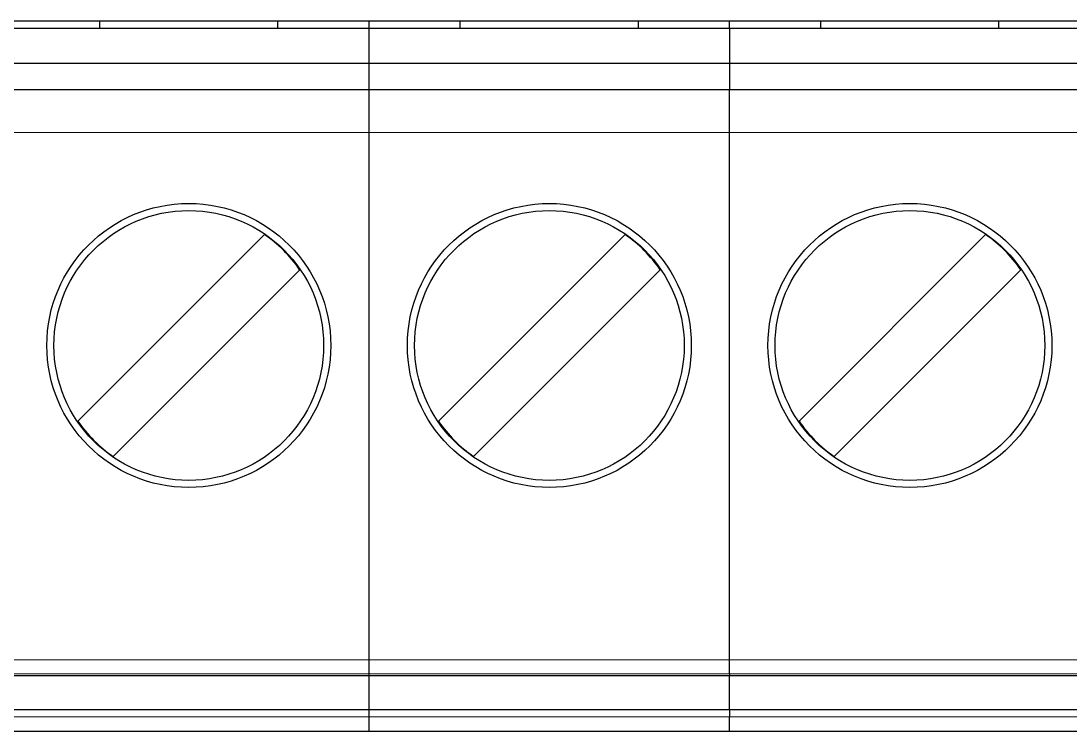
# Model space of a CAD drawing. Header units: millimetres. Extents: x 15 to 1184, y 5 to 836.
# Drawn here: x 606.102 to 609.058, y 650.329 to 652.329 of the extents above; entities that cross this region are included whole.
import ezdxf

# ---------------------------------------------------------------- set-up
doc = ezdxf.new("R2010")
doc.units = ezdxf.units.MM

msp = doc.modelspace()

# ---------------------------------------------------------------- linework, layer by layer
at = {"color": 7, "linetype": 'Continuous', "lineweight": 25}
for p, q in [((592.8143, 652.3287), (613.2565, 652.3287)), ((606.3235, 652.3087), (606.3235, 652.3287)), ((606.8255, 652.3087), (606.8255, 652.3287)), ((607.0825, 652.3087), (607.0825, 652.3287)), ((607.3395, 652.3087), (607.3395, 652.3287)), ((607.8415, 652.3087), (607.8415, 652.3287)), ((608.0985, 652.3087), (608.0985, 652.3287)), ((608.3555, 652.3087), (608.3555, 652.3287)), ((608.8575, 652.3087), (608.8575, 652.3287)), ((606.0665, 652.3087), (606.3235, 652.3087)), ((606.3235, 652.3087), (606.8255, 652.3087)), ((606.8255, 652.3087), (607.0825, 652.3087)), ((607.0825, 652.3087), (607.3395, 652.3087)), ((607.0825, 652.2087), (607.0825, 652.3087)), ((607.3395, 652.3087), (607.8415, 652.3087)), ((607.8415, 652.3087), (608.0985, 652.3087)), ((608.0985, 652.3087), (608.0985, 652.2087)), ((608.0985, 652.3087), (608.3555, 652.3087)), ((608.3555, 652.3087), (608.8575, 652.3087)), ((608.8575, 652.3087), (609.1145, 652.3087)), ((607.0825, 652.2087), (606.0665, 652.2087)), ((608.0985, 652.2087), (607.0825, 652.2087)), ((607.0825, 652.1347), (607.0825, 652.2087)), ((608.0985, 652.2087), (608.0985, 652.1347)), ((609.1145, 652.2087), (608.0985, 652.2087)), ((607.0825, 652.1347), (606.0665, 652.1347)), ((608.0985, 652.1347), (607.0825, 652.1347)), ((607.0825, 652.0147), (607.0825, 652.1347)), ((608.0985, 652.0147), (608.0985, 652.1347)), ((609.1145, 652.1347), (608.0985, 652.1347)), ((607.0825, 650.5296), (607.0825, 652.0147)), ((608.0985, 650.5296), (608.0985, 652.0147)), ((606.2621, 651.2013), (606.7879, 651.7271)), ((607.2781, 651.2013), (607.8039, 651.7271)), ((608.2941, 651.2013), (608.8199, 651.7271)), ((606.8869, 651.6281), (606.3611, 651.1023)), ((607.9029, 651.6281), (607.3771, 651.1023)), ((608.9189, 651.6281), (608.3931, 651.1023)), ((607.0825, 650.4896), (607.0825, 650.5296)), ((608.0985, 650.4896), (608.0985, 650.5296)), ((607.0825, 650.4847), (607.0825, 650.4896)), ((608.0985, 650.4896), (608.0985, 650.4847)), ((606.0665, 650.4847), (607.0825, 650.4847)), ((607.0825, 650.4847), (608.0985, 650.4847)), ((607.0825, 650.3887), (607.0825, 650.4847)), ((608.0985, 650.3887), (608.0985, 650.4847)), ((608.0985, 650.4847), (609.1145, 650.4847)), ((607.0825, 650.3887), (606.0665, 650.3887)), ((608.0985, 650.3887), (607.0825, 650.3887)), ((607.0825, 650.3687), (607.0825, 650.3887)), ((608.0985, 650.3887), (608.0985, 650.3687)), ((609.1145, 650.3887), (608.0985, 650.3887)), ((607.0825, 650.3287), (607.0825, 650.3687)), ((608.0985, 650.3287), (608.0985, 650.3687)), ((606.0665, 650.3287), (607.0825, 650.3287)), ((607.0825, 650.3287), (608.0985, 650.3287)), ((608.0985, 650.3287), (609.1145, 650.3287))]:
    msp.add_line(p, q, dxfattribs=at)
at = {"color": 8, "linetype": 'Continuous', "lineweight": 18}
for p, q in [((606.0665, 652.0147), (607.0825, 652.0147)), ((607.0825, 652.0147), (608.0985, 652.0147)), ((608.0985, 652.0147), (609.1145, 652.0147)), ((607.0825, 650.5296), (606.0665, 650.5296)), ((608.0985, 650.5296), (607.0825, 650.5296)), ((609.1145, 650.5296), (608.0985, 650.5296)), ((606.0665, 650.4896), (607.0825, 650.4896)), ((607.0825, 650.4896), (608.0985, 650.4896)), ((608.0985, 650.4896), (609.1145, 650.4896)), ((607.0825, 650.3687), (606.0665, 650.3687)), ((608.0985, 650.3687), (607.0825, 650.3687)), ((609.1145, 650.3687), (608.0985, 650.3687))]:
    msp.add_line(p, q, dxfattribs=at)
at = {"color": 7, "linetype": 'Continuous', "lineweight": 25}
for centre, radius in [((606.5745, 651.4147), 0.4), ((606.5745, 651.4147), 0.38), ((607.5905, 651.4147), 0.4), ((607.5905, 651.4147), 0.38), ((608.6065, 651.4147), 0.4), ((608.6065, 651.4147), 0.38)]:
    msp.add_circle(centre, radius, dxfattribs=at)
for centre, start, end in [((606.5745, 651.4147), 34.3365, 55.6635), ((607.5905, 651.4147), 34.3365, 55.6635), ((608.6065, 651.4147), 34.3365, 55.6635), ((606.5745, 651.4147), 214.3365, 235.6635), ((607.5905, 651.4147), 214.3365, 235.6635), ((608.6065, 651.4147), 214.3365, 235.6635)]:
    msp.add_arc(centre, 0.3783, start, end, dxfattribs=at)

doc.saveas('drawing.dxf')
